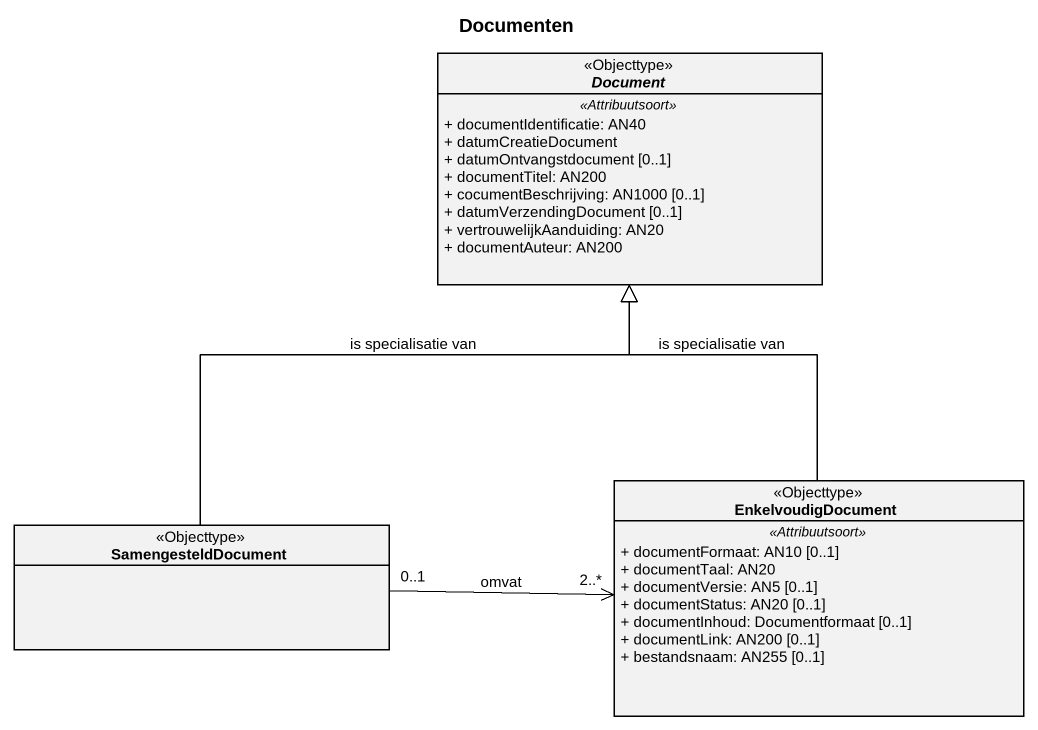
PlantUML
@startuml
title Documenten
hide circle
hide empty members
skinparam classAttributeIconSize 0
abstract class Document <<Objecttype>> {
  .. <<Attribuutsoort>> ..
  + documentIdentificatie: AN40
  + datumCreatieDocument
  + datumOntvangstdocument [0..1]
  + documentTitel: AN200
  + cocumentBeschrijving: AN1000 [0..1]
  + datumVerzendingDocument [0..1]
  + vertrouwelijkAanduiding: AN20
  + documentAuteur: AN200
}
class SamengesteldDocument <<Objecttype>>
class EnkelvoudigDocument <<Objecttype>> {
  .. <<Attribuutsoort>> ..
  + documentFormaat: AN10 [0..1]
  + documentTaal: AN20
  + documentVersie: AN5 [0..1]
  + documentStatus: AN20 [0..1]
  + documentInhoud: Documentformaat [0..1]
  + documentLink: AN200 [0..1]
  + bestandsnaam: AN255 [0..1]
}
SamengesteldDocument -up-|> Document : is specialisatie van
SamengesteldDocument "0..1" -right-> "2..*" EnkelvoudigDocument : omvat
EnkelvoudigDocument -up-|> Document : is specialisatie van
@enduml
